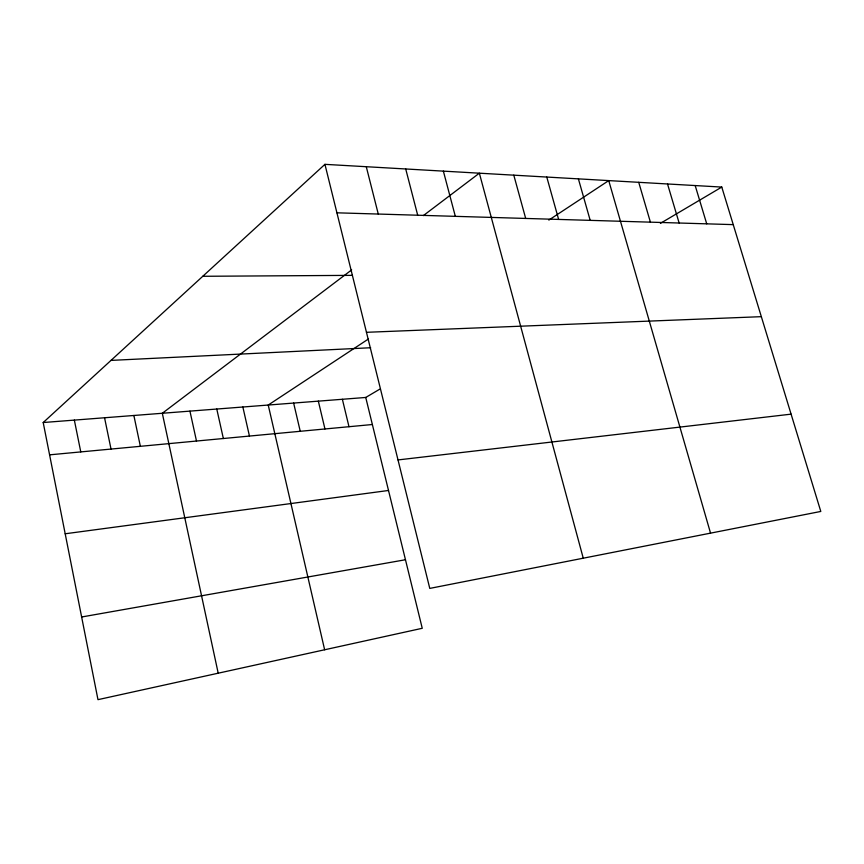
<?xml version="1.0" encoding="UTF-8"?>
<svg xmlns="http://www.w3.org/2000/svg" width="864" height="864" viewBox="0 0 864 864"><rect width="100%" height="100%" fill="white"/><g stroke="black" fill="none" stroke-linecap="round" stroke-linejoin="round"><path stroke-width="1.3" d="M379.685 389.221L365.742 397.462L422.248 628.29L97.978 699.656L43.2 422.528L324.94 164.344L721.775 187.078L820.8 511.445L429.775 588.406L324.94 164.344M351.659 269.892L162.313 413.273L218.203 673.196M423.371 215.59L479.358 173.189L583.254 558.198M368.474 338.969L268.229 405.043L324.637 649.782M548.845 220.082L608.731 180.608L710.543 533.142M660.42 223.344L721.775 187.078M81.637 616.993L405.475 559.742M65.189 533.779L388.519 490.471M398.012 459.929L791.1 414.148M49.583 454.842L372.373 424.516M43.2 422.528L365.742 397.462M111.002 360.396L370.645 347.738M366.466 332.305L761.335 316.667M202.792 276.286L352.415 275.357M336.928 212.814L733.234 224.629M695.185 185.555L706.72 223.83M667.526 183.978L679.136 223.009M638.734 182.326L650.408 222.156M578.394 178.87L590.198 220.363M546.782 177.055L558.63 219.424M513.799 175.165L525.69 218.441M443.372 171.126L455.328 216.346M405.713 168.966L417.701 215.222M366.282 166.709L378.27 214.045M342.371 399.276L348.991 426.719M318.341 401.144L324.961 428.976M293.641 403.067L300.251 431.298M242.86 407.009L249.448 436.061M216.778 409.039L223.355 438.512M189.94 411.124L196.495 441.04M133.866 415.487L140.357 446.31M104.555 417.766L111.024 449.064M74.347 420.109L80.773 451.904"/></g></svg>
